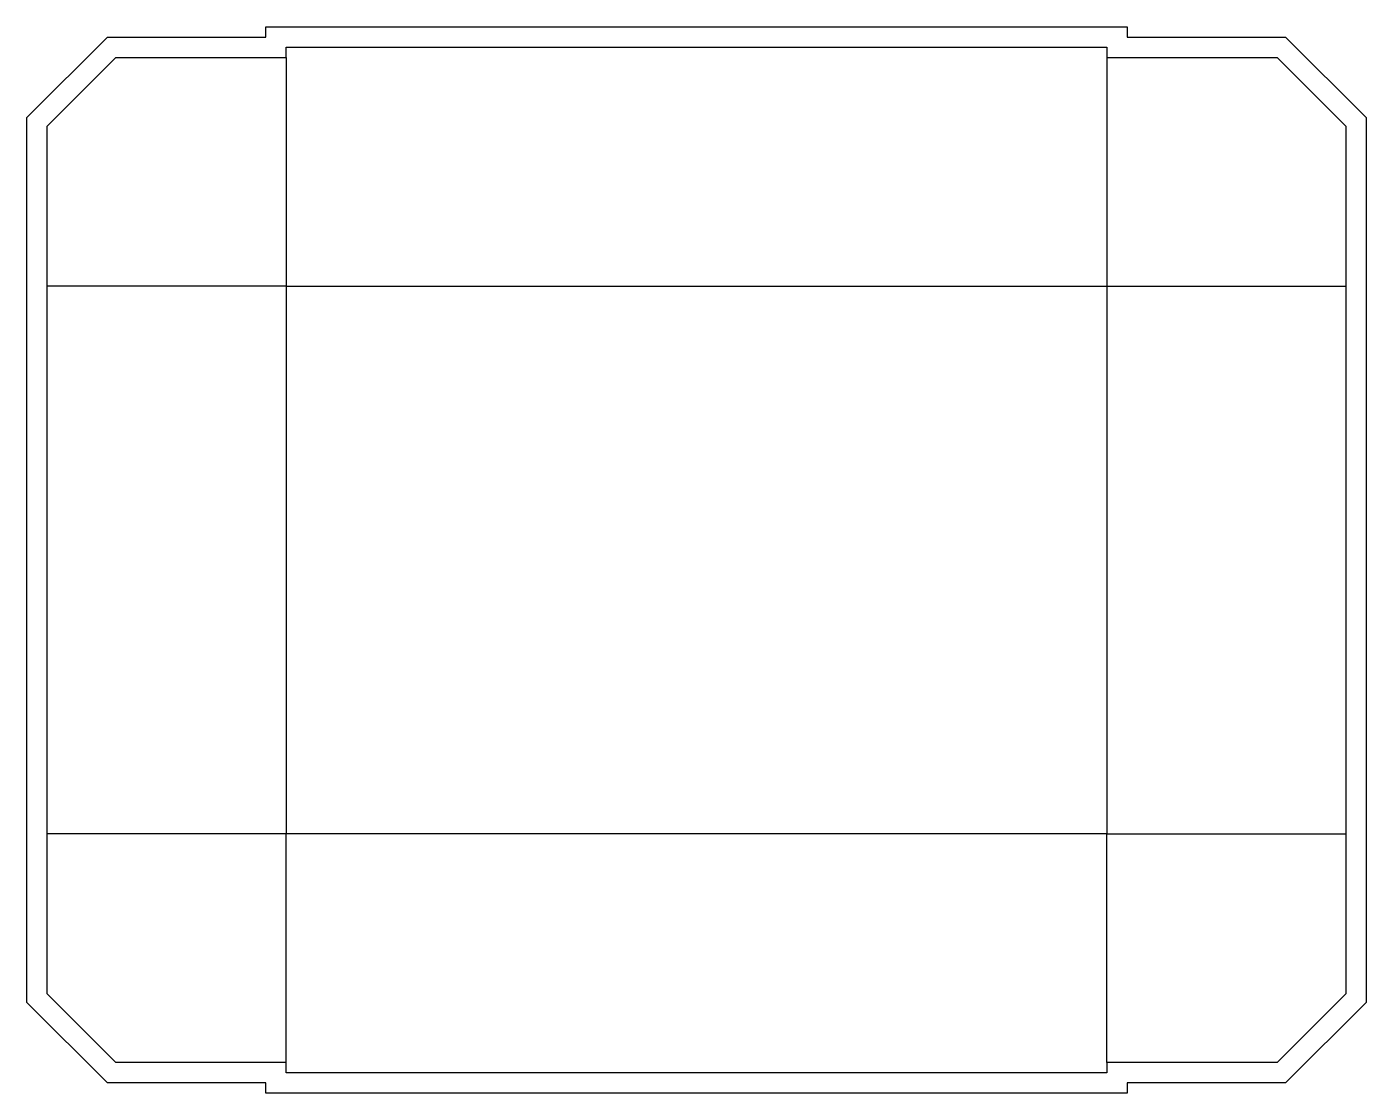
# Model space of a CAD drawing. Header units: millimetres. Extents: x -38 to 158, y -118 to 38.
import ezdxf

# ---------------------------------------------------------------- set-up
doc = ezdxf.new("R2010")
doc.units = ezdxf.units.MM
for name, color, linetype in [('Bleed', 2, 'CONTINUOUS'), ('CreaseLine', 3, 'CONTINUOUS'), ('CutContour', 1, 'CONTINUOUS')]:
    doc.layers.add(name, color=color, linetype=linetype)

msp = doc.modelspace()

# ---------------------------------------------------------------- linework, layer by layer
at = {"layer": 'Bleed'}
msp.add_lwpolyline([(123.22, 36.5), (145.18, 36.5), (146.42, 36.5), (147.3, 35.62), (157.35, 25.57), (158.22, 24.69), (158.22, 23.45), (158.22, -103.67), (158.22, -104.92), (157.35, -105.8), (147.3, -115.85), (146.42, -116.72), (145.18, -116.72), (123.22, -116.72), (123.22, -118.22), (120.22, -118.22), (0, -118.22), (-3, -118.22), (-3, -116.72), (-24.95, -116.72), (-26.19, -116.72), (-27.07, -115.85), (-37.12, -105.8), (-38, -104.92), (-38, -103.67), (-38, 23.45), (-38, 24.69), (-37.12, 25.57), (-27.07, 35.62), (-26.19, 36.5), (-24.95, 36.5), (-3, 36.5), (-3, 38), (0, 38), (120.22, 38), (123.22, 38)], close=True, dxfattribs=at)
at = {"layer": 'CreaseLine'}
for points in [[(0, 0), (-35, 0)], [(0, 0), (120.22, 0)], [(0, 0), (0, -80.22)], [(120.22, 0), (120.22, -80.22)], [(120.22, 0), (155.22, 0)], [(0, -80.22), (-35, -80.22)], [(120.22, -80.22), (0, -80.22)], [(120.22, -80.22), (155.22, -80.22)]]:
    msp.add_lwpolyline(points, dxfattribs=at)
at = {"layer": 'CutContour'}
msp.add_lwpolyline([(120.22, 35), (120.22, 33.5), (145.18, 33.5), (155.22, 23.45), (155.22, -103.67), (145.18, -113.72), (120.22, -113.72), (120.22, -115.22), (0, -115.22), (0, -113.72), (-24.95, -113.72), (-35, -103.67), (-35, 23.45), (-24.95, 33.5), (0, 33.5), (0, 35)], close=True, dxfattribs=at)
for points in [[(0, 33.5), (0, 0)], [(120.22, 33.5), (120.22, 0)], [(0, -113.72), (0, -80.22)], [(120.22, -113.72), (120.22, -80.22)]]:
    msp.add_lwpolyline(points, dxfattribs=at)

doc.saveas('drawing.dxf')
